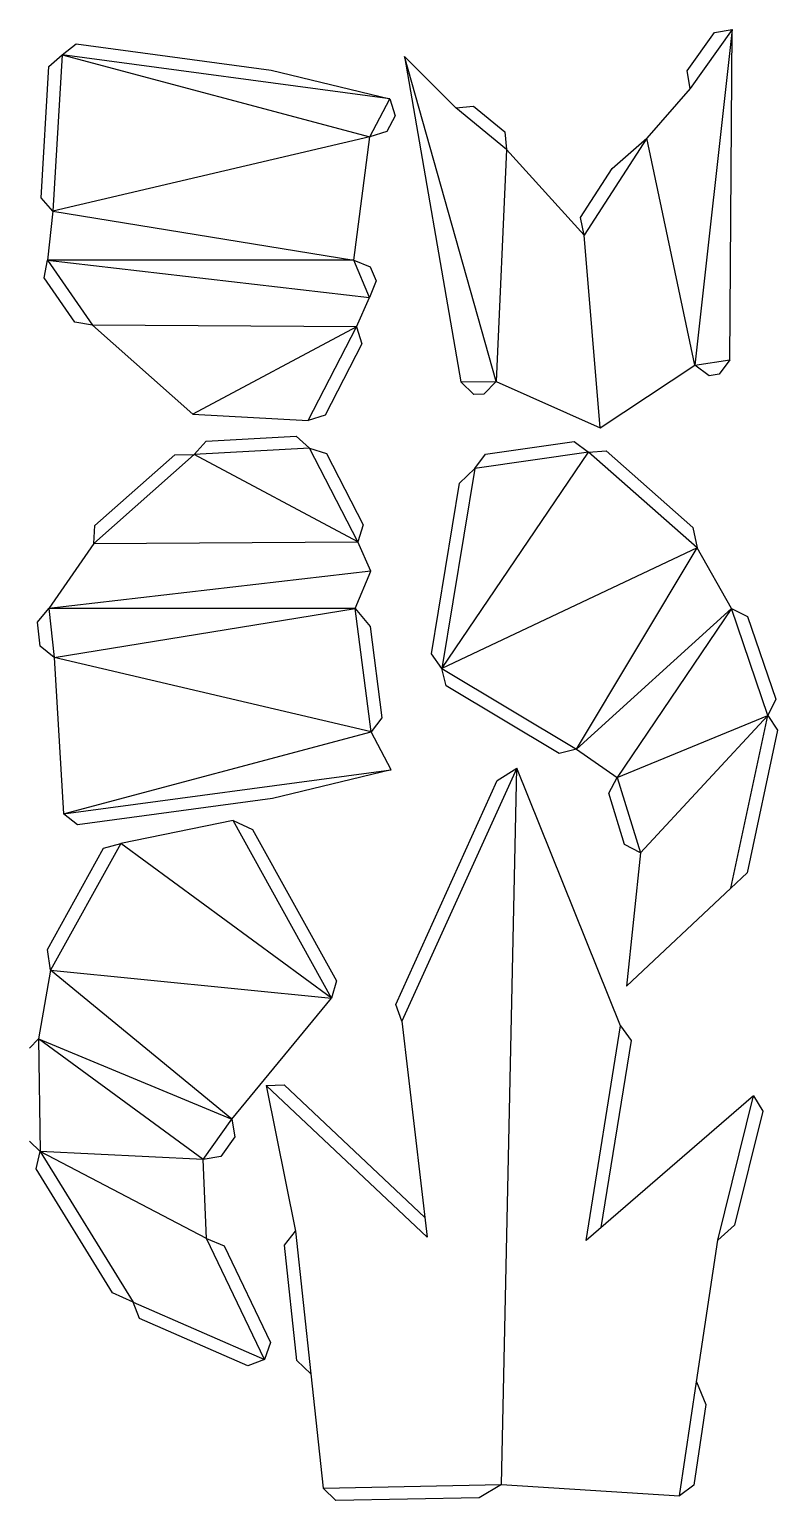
# Model space of a CAD drawing. Extents: x 301 to 597, y 16 to 599.
import ezdxf

# ---------------------------------------------------------------- set-up
doc = ezdxf.new("R2010")
doc.units = 0

msp = doc.modelspace()

# ---------------------------------------------------------------- linework, layer by layer
at = {"layer": 'CutLine', "color": 8, "linetype": 'CONTINUOUS'}
for p, q in [((561.026427, 582.244121), (571.889111, 597.48971)), ((571.889111, 597.48971), (578.862599, 598.660379)), ((577.962881, 467.803283), (578.862599, 598.660379)), ((308.435642, 583.947325), (313.717405, 588.648704)), ((313.717405, 588.648704), (319.338372, 592.938778)), ((319.338372, 592.938778), (396.474685, 582.580617)), ((305.410828, 531.917734), (308.435642, 583.947325)), ((449.23181, 587.987618), (471.521786, 459.039776)), ((469.498416, 567.638567), (449.23181, 587.987618)), ((396.474685, 582.580617), (443.413469, 571.232618)), ((562.197096, 575.270633), (561.026427, 582.244121)), ((443.413469, 571.232618), (445.500954, 564.476701)), ((562.197096, 575.270633), (545.13252, 555.617424)), ((469.498416, 567.638567), (476.538327, 568.301629)), ((476.538327, 568.301629), (488.884528, 558.080918)), ((445.500954, 564.476701), (442.224333, 558.269804)), ((429.124524, 507.221273), (435.468417, 556.182319)), ((442.224333, 558.269804), (435.468417, 556.182319)), ((488.884528, 558.080918), (489.54759, 551.041006)), ((531.422699, 543.608385), (545.13252, 555.617424)), ((520.314839, 517.197646), (489.54759, 551.041006)), ((518.827892, 524.110604), (531.422699, 543.608385)), ((310.112208, 526.635971), (305.410828, 531.917734)), ((310.112208, 526.635971), (307.925552, 507.221273)), ((520.314839, 517.197646), (518.827892, 524.110604)), ((306.661609, 500.264087), (307.925552, 507.221273)), ((429.124524, 507.221273), (435.683336, 504.578929)), ((435.683336, 504.578929), (438.043401, 499.034308)), ((318.777515, 482.768533), (306.661609, 500.264087)), ((438.043401, 499.034308), (435.401056, 492.475496)), ((430.179462, 480.84098), (435.401056, 492.475496)), ((325.734702, 481.50459), (318.777515, 482.768533)), ((325.734702, 481.50459), (365.516758, 446.30014)), ((430.179462, 480.84098), (432.331481, 474.105342)), ((432.331481, 474.105342), (417.782914, 445.895614)), ((577.962881, 467.803283), (573.769692, 462.109675)), ((526.600019, 440.858173), (564.096785, 465.698965)), ((569.790392, 461.505777), (564.096785, 465.698965)), ((573.769692, 462.109675), (569.790392, 461.505777)), ((476.589729, 454.108655), (471.521786, 459.039776)), ((485.545336, 459.231668), (480.614216, 454.163725)), ((485.545336, 459.231668), (526.600019, 440.858173)), ((480.614216, 454.163725), (476.589729, 454.108655)), ((365.516758, 446.30014), (411.047276, 443.743595)), ((417.782914, 445.895614), (411.047276, 443.743595)), ((370.739419, 435.574262), (406.285663, 437.570189)), ((406.285663, 437.570189), (411.558109, 432.858362)), ((366.027591, 430.301817), (370.739419, 435.574262)), ((411.558109, 432.858362), (418.293747, 430.706343)), ((481.295283, 430.471722), (516.316537, 435.506283)), ((516.316537, 435.506283), (521.977131, 431.268633)), ((521.977131, 431.268633), (529.034172, 431.7138)), ((529.034172, 431.7138), (563.371837, 401.451198)), ((326.676391, 402.155296), (358.380142, 430.210988)), ((358.380142, 430.210988), (366.027591, 430.301817)), ((418.293747, 430.706343), (432.842314, 402.496615)), ((477.057633, 424.811128), (481.295283, 430.471722)), ((471.025845, 418.95606), (477.057633, 424.811128)), ((459.884136, 351.313525), (471.025845, 418.95606)), ((326.245535, 395.097367), (326.676391, 402.155296)), ((432.842314, 402.496615), (430.690295, 395.760977)), ((563.371837, 401.451198), (565.076783, 393.283884)), ((326.245535, 395.097367), (308.436385, 369.380684)), ((435.911889, 384.126461), (430.690295, 395.760977)), ((578.570373, 369.292918), (565.076783, 393.283884)), ((429.635357, 369.380684), (435.911889, 384.126461)), ((304.027406, 363.852492), (308.436385, 369.380684)), ((429.635357, 369.380684), (435.610566, 362.176769)), ((578.570373, 369.292918), (584.916181, 366.173507)), ((305.094849, 354.374965), (304.027406, 363.852492)), ((435.610566, 362.176769), (440.29532, 326.020668)), ((584.916181, 366.173507), (596.102941, 333.355127)), ((310.623041, 349.965986), (305.094849, 354.374965)), ((310.623041, 349.965986), (314.228238, 287.953253)), ((463.994003, 345.500401), (459.884136, 351.313525)), ((465.715586, 338.64211), (463.994003, 345.500401)), ((510.431693, 311.870903), (465.715586, 338.64211)), ((596.102941, 333.355127), (592.98353, 327.00932)), ((592.98353, 327.00932), (596.830083, 321.076021)), ((440.29532, 326.020668), (435.97925, 320.419638)), ((596.830083, 321.076021), (584.800559, 264.697841)), ((443.924302, 305.369339), (435.97925, 320.419638)), ((517.289983, 313.592486), (510.431693, 311.870903)), ((517.289983, 313.592486), (533.316412, 302.418163)), ((443.924302, 305.369339), (396.985518, 294.02134)), ((485.919517, 301.179846), (493.629592, 306.081254)), ((534.712306, 204.002762), (493.629592, 306.081254)), ((445.726607, 212.471654), (485.919517, 301.179846)), ((530.013612, 296.165842), (533.316412, 302.418163)), ((396.985518, 294.02134), (319.849205, 283.663179)), ((536.290547, 275.831396), (530.013612, 296.165842)), ((319.849205, 283.663179), (314.228238, 287.953253)), ((381.425029, 285.296785), (336.943278, 276.305981)), ((381.425029, 285.296785), (389.071869, 281.80535)), ((389.071869, 281.80535), (422.266654, 221.824049)), ((307.954893, 234.326526), (330.146064, 274.357168)), ((330.146064, 274.357168), (336.943278, 276.305981)), ((542.542868, 272.528597), (536.290547, 275.831396)), ((542.542868, 272.528597), (537.012168, 219.695116)), ((584.800559, 264.697841), (578.372358, 258.531858)), ((537.012168, 219.695116), (578.372358, 258.531858)), ((309.089557, 226.060668), (307.954893, 234.326526)), ((309.089557, 226.060668), (304.429183, 198.932743)), ((422.266654, 221.824049), (420.345843, 214.968839)), ((380.847809, 167.026353), (420.345843, 214.968839)), ((448.217406, 205.853805), (445.726607, 212.471654)), ((448.217406, 205.853805), (458.222592, 120.404744)), ((534.712306, 204.002762), (538.855558, 198.272712)), ((300.8, 195.202744), (304.429183, 198.932743)), ((538.855558, 198.272712), (526.941914, 124.144213)), ((394.47539, 180.46585), (401.543326, 180.676281)), ((401.543326, 180.676281), (457.318485, 128.126245)), ((394.47539, 180.46585), (406.103916, 122.67775)), ((587.318981, 176.33888), (521.060632, 119.059972)), ((587.318981, 176.33888), (590.978874, 170.288658)), ((590.978874, 170.288658), (579.845955, 125.063959)), ((380.847809, 167.026353), (382.014068, 160.052126)), ((305.041113, 154.264328), (300.8, 158.39081)), ((382.014068, 160.052126), (376.474748, 152.288179)), ((303.408676, 147.384274), (305.041113, 154.264328)), ((376.474748, 152.288179), (369.500521, 151.12192)), ((333.659758, 98.312076), (303.408676, 147.384274)), ((370.839267, 119.869378), (369.500521, 151.12192)), ((401.665084, 117.1735), (406.103916, 122.67775)), ((579.845955, 125.063959), (573.228833, 119.101175)), ((370.839267, 119.869378), (377.820398, 116.866612)), ((377.820398, 116.866612), (396.129504, 78.624409)), ((406.560537, 71.486373), (401.665084, 117.1735)), ((564.776189, 62.998495), (573.228833, 119.101175)), ((341.78436, 94.66078), (333.659758, 98.312076)), ((344.36555, 88.077661), (341.78436, 94.66078)), ((387.195738, 69.374302), (344.36555, 88.077661)), ((396.129504, 78.624409), (393.778857, 71.955492)), ((393.778857, 71.955492), (387.195738, 69.374302)), ((412.148657, 66.264817), (406.560537, 71.486373)), ((412.148657, 66.264817), (416.99406, 20.921655)), ((564.776189, 62.998495), (568.498909, 54.130402)), ((568.498909, 54.130402), (563.683271, 22.105065)), ((422.093812, 16.023438), (416.99406, 20.921655)), ((487.557442, 22.34404), (478.764807, 17.165787)), ((487.557442, 22.34404), (557.995368, 17.904141)), ((563.683271, 22.105065), (557.995368, 17.904141)), ((478.764807, 17.165787), (422.093812, 16.023438))]:
    msp.add_line(p, q, dxfattribs=at)
at = {"layer": 'MountainLine', "color": 5, "linetype": 'CONTINUOUS'}
for p, q in [((578.862599, 598.660379), (562.197096, 575.270633)), ((313.717405, 588.648704), (310.112208, 526.635971)), ((313.717405, 588.648704), (435.468417, 556.182319)), ((435.468417, 556.182319), (443.413469, 571.232618)), ((489.54759, 551.041006), (469.498416, 567.638567)), ((545.13252, 555.617424), (520.314839, 517.197646)), ((564.096785, 465.698965), (545.13252, 555.617424)), ((489.54759, 551.041006), (485.545336, 459.231668)), ((307.925552, 507.221273), (435.401056, 492.475496)), ((429.124524, 507.221273), (307.925552, 507.221273)), ((307.925552, 507.221273), (325.734702, 481.50459)), ((411.047276, 443.743595), (430.179462, 480.84098)), ((430.690295, 395.760977), (411.558109, 432.858362)), ((463.994003, 345.500401), (521.977131, 431.268633)), ((521.977131, 431.268633), (477.057633, 424.811128)), ((565.076783, 393.283884), (521.977131, 431.268633)), ((366.027591, 430.301817), (326.245535, 395.097367)), ((435.911889, 384.126461), (308.436385, 369.380684)), ((308.436385, 369.380684), (310.623041, 349.965986)), ((429.635357, 369.380684), (308.436385, 369.380684)), ((435.97925, 320.419638), (429.635357, 369.380684)), ((578.570373, 369.292918), (517.289983, 313.592486)), ((578.570373, 369.292918), (533.316412, 302.418163)), ((592.98353, 327.00932), (578.570373, 369.292918)), ((463.994003, 345.500401), (517.289983, 313.592486)), ((578.372358, 258.531858), (592.98353, 327.00932)), ((314.228238, 287.953253), (435.97925, 320.419638)), ((493.629592, 306.081254), (448.217406, 205.853805)), ((487.557442, 22.34404), (493.629592, 306.081254)), ((533.316412, 302.418163), (542.542868, 272.528597)), ((336.943278, 276.305981), (309.089557, 226.060668)), ((420.345843, 214.968839), (336.943278, 276.305981)), ((521.060632, 119.059972), (534.712306, 204.002762)), ((304.429183, 198.932743), (305.041113, 154.264328)), ((369.500521, 151.12192), (304.429183, 198.932743)), ((304.429183, 198.932743), (380.847809, 167.026353)), ((369.500521, 151.12192), (380.847809, 167.026353)), ((305.041113, 154.264328), (341.78436, 94.66078)), ((393.778857, 71.955492), (370.839267, 119.869378)), ((416.99406, 20.921655), (487.557442, 22.34404))]:
    msp.add_line(p, q, dxfattribs=at)
at = {"layer": 'ValleyLine', "color": 1, "linetype": 'CONTINUOUS'}
for p, q in [((578.862599, 598.660379), (564.096785, 465.698965)), ((443.413469, 571.232618), (313.717405, 588.648704)), ((485.545336, 459.231668), (449.23181, 587.987618)), ((435.468417, 556.182319), (310.112208, 526.635971)), ((310.112208, 526.635971), (429.124524, 507.221273)), ((526.600019, 440.858173), (520.314839, 517.197646)), ((435.401056, 492.475496), (429.124524, 507.221273)), ((430.179462, 480.84098), (325.734702, 481.50459)), ((430.179462, 480.84098), (365.516758, 446.30014)), ((564.096785, 465.698965), (577.962881, 467.803283)), ((471.521786, 459.039776), (485.545336, 459.231668)), ((411.558109, 432.858362), (366.027591, 430.301817)), ((430.690295, 395.760977), (366.027591, 430.301817)), ((477.057633, 424.811128), (463.994003, 345.500401)), ((326.245535, 395.097367), (430.690295, 395.760977)), ((565.076783, 393.283884), (463.994003, 345.500401)), ((517.289983, 313.592486), (565.076783, 393.283884)), ((310.623041, 349.965986), (429.635357, 369.380684)), ((435.97925, 320.419638), (310.623041, 349.965986)), ((533.316412, 302.418163), (592.98353, 327.00932)), ((592.98353, 327.00932), (542.542868, 272.528597)), ((314.228238, 287.953253), (443.924302, 305.369339)), ((420.345843, 214.968839), (381.425029, 285.296785)), ((380.847809, 167.026353), (309.089557, 226.060668)), ((309.089557, 226.060668), (420.345843, 214.968839)), ((458.222592, 120.404744), (394.47539, 180.46585)), ((573.228833, 119.101175), (587.318981, 176.33888)), ((370.839267, 119.869378), (305.041113, 154.264328)), ((369.500521, 151.12192), (305.041113, 154.264328)), ((406.103916, 122.67775), (412.148657, 66.264817)), ((341.78436, 94.66078), (393.778857, 71.955492)), ((557.995368, 17.904141), (564.776189, 62.998495))]:
    msp.add_line(p, q, dxfattribs=at)

doc.saveas('drawing.dxf')
